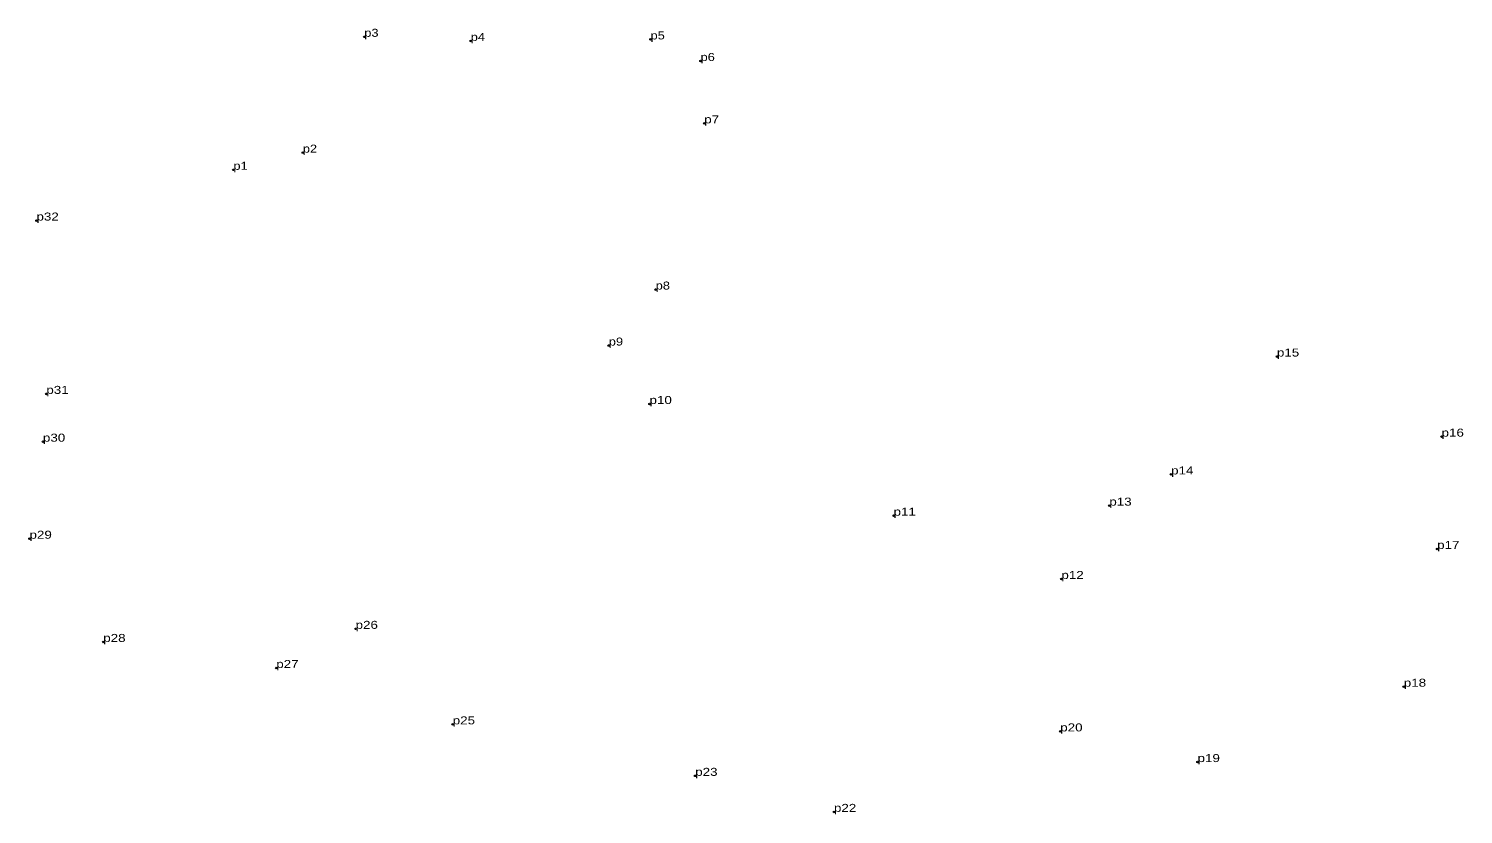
# Model space of a CAD drawing. Header units: metres. Extents: x 1 to 555159, y 1817839 to 1851843.
# Drawn here: x 540853.5 to 541176.1, y 1838569.1 to 1838745.8 of the extents above; entities that cross this region are included whole.
import ezdxf

# ---------------------------------------------------------------- set-up
doc = ezdxf.new("R2010")
doc.units = ezdxf.units.M
doc.header["$LTSCALE"] = 0.72
doc.header["$PDMODE"] = 32
doc.header["$PDSIZE"] = 0.36
doc.layers.add('12', color=7, linetype='Continuous')
doc.layers.add('7', color=7, linetype='Continuous')

msp = doc.modelspace()

# ---------------------------------------------------------------- linework, layer by layer
at = {"layer": '7'}
for p in [(540928.98, 1838743.98), (540952.92, 1838743.05), (540993.36, 1838743.39), (541004.61, 1838738.53), (541005.44, 1838724.51), (540915.16, 1838717.92), (540899.55, 1838714.06), (540855.26, 1838702.64), (540994.52, 1838687.12), (540983.97, 1838674.52), (541134.23, 1838672.05), (540857.48, 1838663.65), (540993.13, 1838661.37), (540856.71, 1838652.9), (541171.26, 1838654.03), (541110.43, 1838645.53), (541096.54, 1838638.51), (541048.02, 1838636.25), (540853.69, 1838631.06), (541170.27, 1838628.77), (541085.76, 1838622.01), (540927.03, 1838610.79), (540870.28, 1838607.85), (540909.19, 1838601.98), (541162.76, 1838597.77), (540948.87, 1838589.3), (541085.5, 1838587.72), (541116.38, 1838580.82), (541003.41, 1838577.72), (541034.61, 1838569.61)]:
    msp.add_point(p, dxfattribs=at)

# ---------------------------------------------------------------- texts
at = {"layer": '12'}
for s, width, p in [('p3', 1.2, (540928.98, 1838743.98)), ('p3', 1.2, (540928.98, 1838743.98)), ('p3', 1.2, (540928.98, 1838743.98)), ('p5', 1.2, (540993.36, 1838743.39)), ('p5', 1.2, (540993.36, 1838743.39)), ('p5', 1.2, (540993.36, 1838743.39)), ('p4', 1.2, (540952.92, 1838743.05)), ('p4', 1.2, (540952.92, 1838743.05)), ('p4', 1.2, (540952.92, 1838743.05)), ('p6', 1.2, (541004.61, 1838738.53)), ('p6', 1.2, (541004.61, 1838738.53)), ('p6', 1.2, (541004.61, 1838738.53)), ('p7', 1.25, (541005.44, 1838724.51)), ('p7', 1.25, (541005.44, 1838724.51)), ('p7', 1.25, (541005.44, 1838724.51)), ('p2', 1.2, (540915.16, 1838717.92)), ('p2', 1.2, (540915.16, 1838717.92)), ('p2', 1.2, (540915.16, 1838717.92)), ('p1', 1.2, (540899.55, 1838714.06)), ('p1', 1.2, (540899.55, 1838714.06)), ('p1', 1.2, (540899.55, 1838714.06)), ('p32', 1.25, (540855.26, 1838702.64)), ('p32', 1.25, (540855.26, 1838702.64)), ('p32', 1.25, (540855.26, 1838702.64)), ('p8', 1.2, (540994.52, 1838687.12)), ('p8', 1.2, (540994.52, 1838687.12)), ('p8', 1.2, (540994.52, 1838687.12)), ('p9', 1.2, (540983.97, 1838674.52)), ('p9', 1.2, (540983.97, 1838674.52)), ('p9', 1.2, (540983.97, 1838674.52)), ('p15', 1.25, (541134.23, 1838672.05)), ('p15', 1.25, (541134.23, 1838672.05)), ('p15', 1.25, (541134.23, 1838672.05)), ('p31', 1.25, (540857.48, 1838663.65)), ('p31', 1.25, (540857.48, 1838663.65)), ('p31', 1.25, (540857.48, 1838663.65)), ('p10', 1.25, (540993.13, 1838661.37)), ('p10', 1.25, (540993.13, 1838661.37)), ('p10', 1.25, (540993.13, 1838661.37)), ('p30', 1.25, (540856.71, 1838652.9)), ('p30', 1.25, (540856.71, 1838652.9)), ('p30', 1.25, (540856.71, 1838652.9)), ('p16', 1.25, (541171.26, 1838654.03)), ('p16', 1.25, (541171.26, 1838654.03)), ('p16', 1.25, (541171.26, 1838654.03)), ('p14', 1.25, (541110.43, 1838645.53)), ('p14', 1.25, (541110.43, 1838645.53)), ('p14', 1.25, (541110.43, 1838645.53)), ('p13', 1.25, (541096.54, 1838638.51)), ('p13', 1.25, (541096.54, 1838638.51)), ('p13', 1.25, (541096.54, 1838638.51)), ('p11', 1.25, (541048.02, 1838636.25)), ('p11', 1.25, (541048.02, 1838636.25)), ('p11', 1.25, (541048.02, 1838636.25)), ('p29', 1.25, (540853.69, 1838631.06)), ('p29', 1.25, (540853.69, 1838631.06)), ('p29', 1.25, (540853.69, 1838631.06)), ('p17', 1.25, (541170.27, 1838628.77)), ('p17', 1.25, (541170.27, 1838628.77)), ('p17', 1.25, (541170.27, 1838628.77)), ('p12', 1.25, (541085.76, 1838622.01)), ('p12', 1.25, (541085.76, 1838622.01)), ('p12', 1.25, (541085.76, 1838622.01)), ('p28', 1.25, (540870.28, 1838607.85)), ('p28', 1.25, (540870.28, 1838607.85)), ('p28', 1.25, (540870.28, 1838607.85)), ('p26', 1.25, (540927.03, 1838610.79)), ('p26', 1.25, (540927.03, 1838610.79)), ('p26', 1.25, (540927.03, 1838610.79)), ('p27', 1.25, (540909.19, 1838601.98)), ('p27', 1.25, (540909.19, 1838601.98)), ('p27', 1.25, (540909.19, 1838601.98)), ('p18', 1.25, (541162.76, 1838597.77)), ('p18', 1.25, (541162.76, 1838597.77)), ('p18', 1.25, (541162.76, 1838597.77)), ('p25', 1.25, (540948.87, 1838589.3)), ('p25', 1.25, (540948.87, 1838589.3)), ('p25', 1.25, (540948.87, 1838589.3)), ('p20', 1.25, (541085.5, 1838587.72)), ('p20', 1.25, (541085.5, 1838587.72)), ('p20', 1.25, (541085.5, 1838587.72)), ('p19', 1.25, (541116.38, 1838580.82)), ('p19', 1.25, (541116.38, 1838580.82)), ('p19', 1.25, (541116.38, 1838580.82)), ('p23', 1.25, (541003.41, 1838577.72)), ('p23', 1.25, (541003.41, 1838577.72)), ('p23', 1.25, (541003.41, 1838577.72)), ('p22', 1.25, (541034.61, 1838569.61)), ('p22', 1.25, (541034.61, 1838569.61)), ('p22', 1.25, (541034.61, 1838569.61))]:
    msp.add_text(s, height=1.8, dxfattribs=dict(at, width=width)).set_placement(p)

doc.saveas('drawing.dxf')
